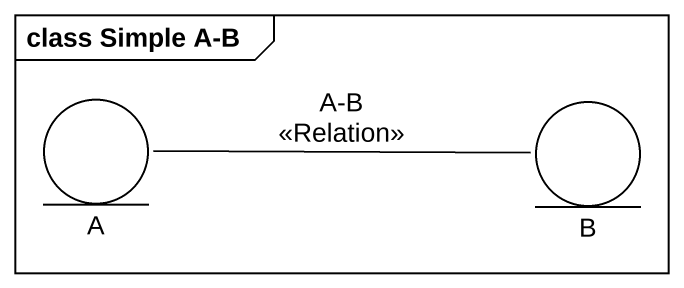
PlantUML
@startuml
mainframe class Simple A-B
entity A
entity B
A -right- B : A-B\n<<Relation>>
@enduml
